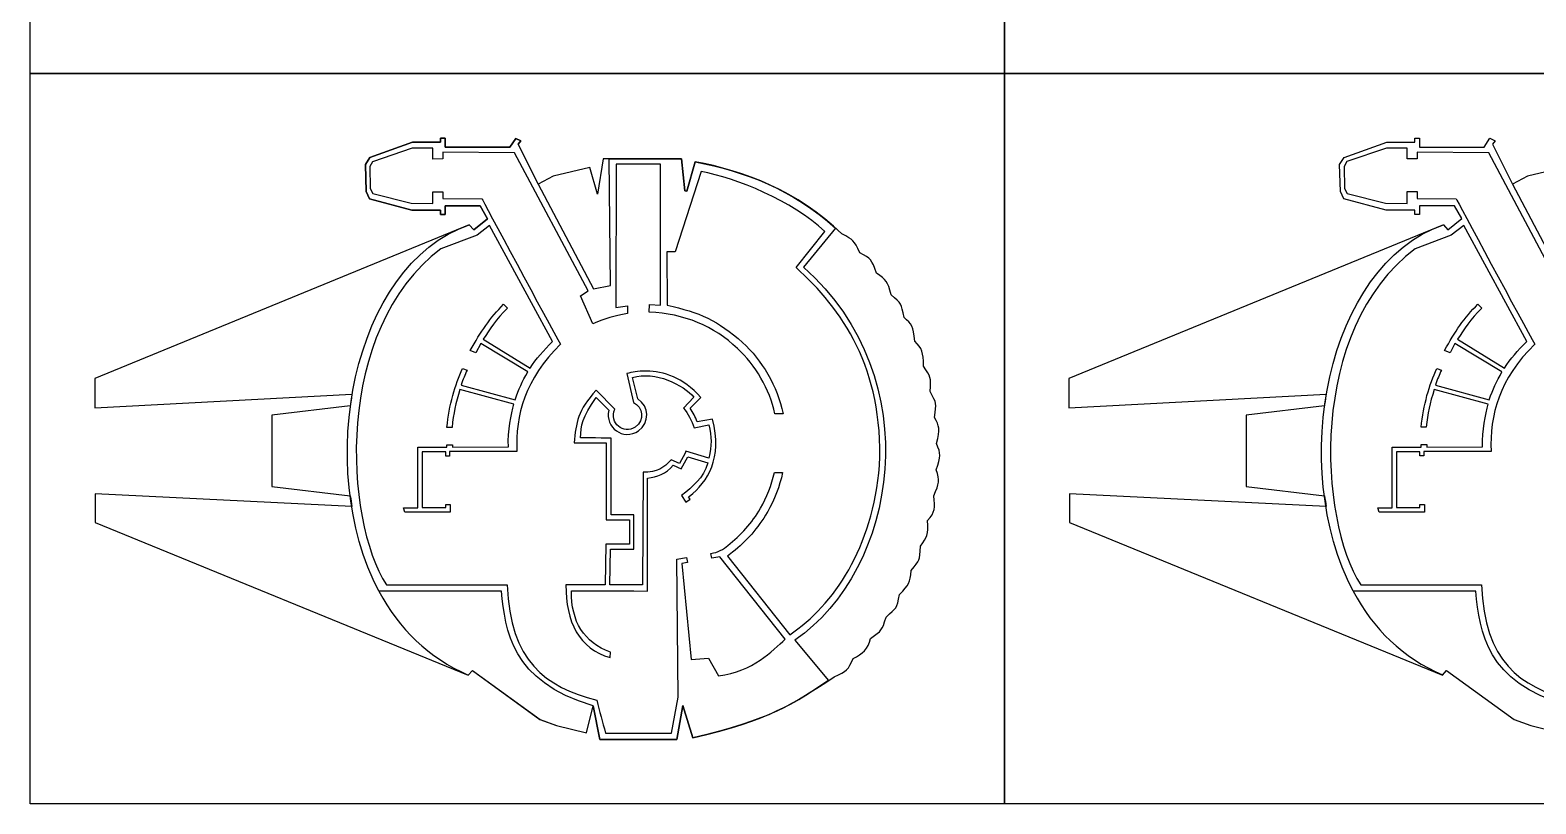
# Model space of a CAD drawing. Extents: x 150 to 1095, y 195 to 1062.
# Drawn here: x 150 to 768, y 195 to 513 of the extents above; entities that cross this region are included whole.
import ezdxf

# ---------------------------------------------------------------- set-up
doc = ezdxf.new("R2010")
doc.units = 0
doc.layers.add('Calque_1', color=7, linetype='CONTINUOUS')

msp = doc.modelspace()

# ---------------------------------------------------------------- linework, layer by layer
at = {"layer": 'Calque_1', "color": 1}
for p, q in [((149.91783, 494.78376), (149.91783, 794.68376)), ((549.86781, 794.68376), (549.86781, 494.78376)), ((549.86781, 494.78376), (549.86781, 794.68376)), ((549.86781, 494.78376), (149.91783, 494.78376)), ((149.91783, 494.78376), (549.86782, 494.78376)), ((149.91783, 194.88376), (149.91783, 494.78376)), ((949.8178, 494.78376), (549.86781, 494.78376)), ((549.86781, 494.78376), (949.8178, 494.78376)), ((549.86781, 194.88376), (549.86781, 494.78376)), ((549.86782, 494.78376), (549.86782, 194.88376)), ((289.3424, 460.26367), (306.95011, 466.64158)), ((306.72325, 464.17996), (290.4922, 458.5834)), ((315.26485, 464.18696), (306.72325, 464.17996)), ((306.95011, 466.64158), (318.44966, 466.64158)), ((315.2649, 459.67253), (315.26485, 464.18696)), ((318.44966, 466.64158), (318.44966, 468.25905)), ((318.44966, 468.25905), (320.33638, 468.25904)), ((320.33638, 468.25904), (320.33638, 464.57554)), ((320.33638, 464.57554), (346.8376, 464.57554)), ((346.8376, 464.57554), (349.2633, 468.16912)), ((349.2633, 468.16912), (351.32931, 467.18107)), ((351.32931, 467.18107), (350.32321, 465.79459)), ((350.32321, 465.79459), (358.45441, 449.40541)), ((689.29812, 460.28259), (706.90581, 466.66049)), ((706.67896, 464.19889), (690.44791, 458.60233)), ((715.22055, 464.20589), (706.67896, 464.19889)), ((706.90581, 466.66049), (718.40538, 466.66049)), ((715.22061, 459.69146), (715.22055, 464.20589)), ((718.40538, 466.66049), (718.40538, 468.27799)), ((718.40538, 468.27799), (720.2921, 468.27799)), ((720.2921, 468.27799), (720.2921, 464.59449)), ((720.2921, 464.59449), (746.79337, 464.59449)), ((746.79337, 464.59449), (749.21907, 468.18809)), ((749.21907, 468.18809), (751.28507, 467.19999)), ((751.28507, 467.19999), (750.27897, 465.81349)), ((750.27897, 465.81349), (758.41017, 449.42429)), ((287.54559, 457.47831), (289.3424, 460.26367)), ((287.90476, 446.32086), (287.54559, 457.47831)), ((290.4922, 458.5834), (289.40855, 456.59334)), ((319.32096, 459.69163), (315.2649, 459.67253)), ((348.80492, 462.22119), (319.30956, 462.44546)), ((319.30956, 462.44546), (319.32096, 459.69163)), ((378.95397, 405.5523), (348.80492, 462.22119)), ((388.11571, 407.75472), (387.64961, 459.82338)), ((387.64961, 459.82338), (417.27158, 459.80478)), ((390.453, 457.51347), (390.34449, 398.74497)), ((408.74388, 457.51347), (390.453, 457.51347)), ((408.65188, 399.70977), (408.74388, 457.51347)), ((417.27158, 459.80478), (418.66918, 446.59184)), ((419.56388, 446.48362), (422.86708, 458.55316)), ((687.5013, 457.49719), (689.29812, 460.28259)), ((687.86048, 446.33979), (687.5013, 457.49719)), ((690.44791, 458.60233), (689.36425, 456.61227)), ((719.27667, 459.71056), (715.22061, 459.69146)), ((748.76062, 462.24012), (719.26527, 462.46439)), ((719.26527, 462.46439), (719.27667, 459.71056)), ((778.90968, 405.57123), (748.76062, 462.24012)), ((289.40855, 456.59334), (289.56719, 447.53911)), ((425.3631, 454.51307), (414.67279, 421.5435)), ((689.36425, 456.61227), (689.5229, 447.55804)), ((764.62937, 452.58198), (758.40407, 449.40578)), ((779.62097, 456.26638), (764.62937, 452.58198)), ((289.25247, 443.28435), (287.90476, 446.32086)), ((289.56719, 447.53911), (290.62706, 445.5475)), ((290.62706, 445.5475), (306.33979, 441.50537)), ((315.2142, 441.35447), (315.2648, 446.272)), ((315.2648, 446.272), (319.32087, 446.272)), ((319.32087, 446.272), (319.32087, 443.49233)), ((358.45441, 449.40541), (381.20961, 406.40597)), ((418.66918, 446.59184), (419.56388, 446.48362)), ((689.20818, 443.30329), (687.86048, 446.33979)), ((689.5229, 447.55804), (690.58277, 445.56643)), ((690.58277, 445.56643), (706.2955, 441.5243)), ((715.16991, 441.3734), (715.22051, 446.29093)), ((715.22051, 446.29093), (719.27658, 446.29093)), ((719.27658, 446.29093), (719.27658, 443.51126)), ((758.41017, 449.42429), (781.16537, 406.42489)), ((306.59043, 438.70271), (289.25247, 443.28435)), ((306.33979, 441.50537), (315.2142, 441.35447)), ((319.32087, 443.49233), (335.41034, 443.37399)), ((334.70966, 440.40959), (320.33586, 440.40959)), ((320.33586, 440.40959), (320.33586, 438.97247)), ((320.33586, 438.97247), (320.33586, 436.90592)), ((337.72965, 435.17941), (334.70966, 440.40959)), ((706.54615, 438.72159), (689.20818, 443.30329)), ((706.2955, 441.5243), (715.16991, 441.3734)), ((719.27658, 443.51126), (735.36605, 443.39292)), ((734.66537, 440.42849), (720.29157, 440.42849)), ((720.29157, 440.42849), (720.29157, 438.99139)), ((720.29157, 438.99139), (720.29157, 436.92489)), ((737.68537, 435.19829), (734.66537, 440.42849)), ((318.44966, 438.70271), (306.59043, 438.70271)), ((318.44966, 436.90592), (318.44966, 438.70271)), ((320.33586, 436.90592), (318.44966, 436.90592)), ((332.01472, 430.61742), (337.72965, 435.17941)), ((718.40538, 438.72159), (706.54615, 438.72159)), ((718.40538, 436.92489), (718.40538, 438.72159)), ((720.29157, 436.92489), (718.40538, 436.92489)), ((730.08375, 432.70289), (731.97044, 430.63639)), ((731.97044, 430.63639), (737.68537, 435.19829)), ((333.3898, 428.41106), (318.5876, 422.85223)), ((330.12803, 432.68396), (332.01472, 430.61742)), ((338.56364, 432.43097), (333.3898, 428.41106)), ((364.3729, 384.796678), (338.56364, 432.43097)), ((464.35191, 415.08602), (476.12018, 429.89804)), ((480.52198, 431.30315), (467.38268, 415.29224)), ((730.07808, 432.68392), (576.36878, 369.61902)), ((733.3455, 428.42999), (718.54331, 422.87116)), ((738.51935, 432.4499), (733.3455, 428.42999)), ((764.32861, 384.8156), (738.51935, 432.4499)), ((414.67279, 421.5435), (411.31277, 421.5435)), ((411.31277, 421.5435), (411.40427, 399.60532)), ((375.84565, 403.52194), (378.95397, 405.5523)), ((380.91509, 391.965018), (375.84565, 403.52194)), ((381.20961, 406.40597), (388.11571, 407.75472)), ((344.28576, 400.06293), (345.87429, 398.41084)), ((390.34449, 398.74497), (395.16435, 399.43433)), ((395.16435, 399.43433), (395.13645, 396.274838)), ((404.06353, 396.779198), (404.15553, 399.98521)), ((404.15553, 399.98521), (408.65188, 399.70977)), ((744.24147, 400.08185), (745.83, 398.42976)), ((334.8848, 383.863918), (332.85185, 380.116348)), ((354.18747, 372.299768), (334.8848, 383.863918)), ((335.9643, 385.642628), (355.17141, 373.823188)), ((442.4029, 384.374208), (442.4029, 384.374208)), ((734.84051, 383.88284), (732.80755, 380.13527)), ((754.14318, 372.31869), (734.84051, 383.88284)), ((735.92001, 385.66155), (755.12712, 373.84211)), ((332.85185, 380.116348), (330.62821, 381.069258)), ((732.80755, 380.13527), (730.58392, 381.08818)), ((327.3886, 373.700198), (329.29444, 373.001538)), ((394.83391, 371.554789), (397.62406, 359.663469)), ((402.98984, 372.609639), (402.98982, 372.609639)), ((452.71803, 371.404458), (452.72103, 371.404988)), ((727.3443, 373.71912), (729.25015, 373.02046)), ((348.47724, 359.023058), (326.37212, 364.997368)), ((326.88062, 366.839638), (348.98677, 360.765588)), ((389.90336, 356.979579), (382.34629, 364.772039)), ((399.33057, 361.178409), (397.18516, 369.948029)), ((576.36878, 369.61902), (576.36878, 357.58102)), ((748.43295, 359.04198), (726.32783, 365.01629)), ((726.83633, 366.85856), (748.94248, 360.78451)), ((382.34629, 361.769009), (387.48652, 356.575349)), ((422.44995, 361.890209), (418.14531, 357.398329)), ((420.8414, 357.315749), (425.19522, 361.704449)), ((576.36878, 357.58102), (681.98804, 363.13992)), ((430.00445, 352.913779), (423.80583, 351.745978)), ((459.03178, 355.079938), (455.70483, 355.079938)), ((681.27254, 358.38952), (649.15392, 354.50862)), ((649.15392, 354.50862), (649.15392, 325.2041)), ((323.13254, 349.498058), (321.03653, 349.498058)), ((422.57028, 349.271018), (428.49918, 350.562598)), ((723.08824, 349.51698), (720.99224, 349.51698)), ((309.09411, 316.405508), (309.09411, 341.366768)), ((309.09411, 341.366768), (321.03653, 341.366768)), ((321.03653, 341.366768), (321.03653, 342.378598)), ((321.03653, 342.378598), (323.32322, 342.378598)), ((323.32322, 342.378598), (323.32322, 341.366768)), ((323.32322, 341.366768), (346.24791, 341.531108)), ((373.31783, 343.076618), (386.3439, 343.076618)), ((386.3439, 343.076618), (386.3439, 311.535238)), ((388.45548, 313.565828), (388.45548, 345.098368)), ((709.04982, 316.42443), (709.04982, 341.38569)), ((709.04982, 341.38569), (720.99224, 341.38569)), ((720.99224, 341.38569), (720.99224, 342.39752)), ((720.99224, 342.39752), (723.27893, 342.39752)), ((723.27893, 342.39752), (723.27893, 341.38569)), ((723.27893, 341.38569), (746.20362, 341.55003)), ((320.52493, 339.433558), (310.82216, 339.433558)), ((310.82216, 339.433558), (310.82216, 316.525398)), ((320.52493, 337.726688), (320.52493, 339.433558)), ((322.14188, 337.726688), (320.52493, 337.726688)), ((349.7211, 339.612878), (322.14188, 339.612878)), ((322.14188, 339.612878), (322.14188, 337.726688)), ((349.7211, 339.613408), (349.7211, 339.612878)), ((416.48808, 334.644118), (413.11001, 336.167918)), ((413.92402, 333.913578), (417.20288, 332.521268)), ((418.80286, 338.927828), (416.48808, 334.644118)), ((417.20288, 332.521268), (419.94282, 337.416978)), ((419.16853, 339.727528), (418.80286, 338.927828)), ((428.49918, 336.811228), (419.16853, 339.727528)), ((419.94282, 337.416978), (428.09881, 334.905508)), ((720.48064, 339.45248), (710.77787, 339.45248)), ((710.77787, 339.45248), (710.77787, 316.54432)), ((720.48064, 337.74561), (720.48064, 339.45248)), ((722.09759, 337.74561), (720.48064, 337.74561)), ((749.6768, 339.6318), (722.09759, 339.6318)), ((722.09759, 339.6318), (722.09759, 337.74561)), ((749.6768, 339.63233), (749.6768, 339.6318)), ((401.52203, 331.065248), (401.30529, 284.791298)), ((403.41286, 282.257928), (403.41286, 328.658248)), ((455.49397, 330.892998), (458.8209, 330.893528)), ((417.31102, 321.581518), (419.04474, 318.731218)), ((681.96877, 317.02677), (576.63828, 322.23951)), ((576.63828, 322.23951), (576.63828, 310.41708)), ((649.15392, 325.2041), (681.30623, 321.35462)), ((303.71461, 314.623188), (303.18647, 316.405508)), ((303.18647, 316.405508), (309.09411, 316.405508)), ((310.82216, 316.525398), (320.52493, 316.525398)), ((320.52493, 316.525398), (320.52493, 317.788888)), ((320.52493, 317.788888), (322.42094, 317.788888)), ((322.42094, 317.788888), (322.42094, 314.623188)), ((419.04474, 318.731218), (420.8414, 319.988918)), ((420.23368, 320.852088), (420.52697, 321.066818)), ((420.8414, 319.988918), (420.23368, 320.852088)), ((703.67031, 314.64211), (703.14218, 316.42443)), ((703.14218, 316.42443), (709.04982, 316.42443)), ((710.77787, 316.54432), (720.48064, 316.54432)), ((720.48064, 316.54432), (720.48064, 317.80781)), ((720.48064, 317.80781), (722.37665, 317.80781)), ((722.37665, 317.80781), (722.37665, 314.64211)), ((322.42094, 314.623188), (303.71461, 314.623188)), ((386.3439, 311.535238), (396.01744, 311.535238)), ((396.01744, 313.565828), (388.45548, 313.565828)), ((397.72612, 313.565828), (396.01744, 313.565828)), ((396.01744, 311.535238), (396.01744, 301.581678)), ((397.72612, 299.461358), (397.72612, 313.565828)), ((452.56443, 314.665578), (452.56443, 314.665048)), ((576.63828, 310.41708), (729.71886, 247.80132)), ((722.37665, 314.64211), (703.67031, 314.64211)), ((386.2992, 301.581678), (386.03988, 284.791188)), ((396.01744, 301.581678), (386.2992, 301.581678)), ((387.95446, 284.842718), (388.18576, 299.461358)), ((388.18576, 299.461358), (396.01744, 299.461358)), ((396.01744, 299.461358), (397.72612, 299.461358)), ((429.75496, 295.777308), (429.39376, 297.762718)), ((438.30493, 298.273518), (436.15365, 296.671028)), ((415.4282, 295.356658), (419.36025, 296.034138)), ((415.88604, 238.699138), (415.4282, 295.356658)), ((419.72146, 294.048728), (417.47147, 293.661158)), ((417.47147, 293.661158), (421.34153, 254.116288)), ((419.36025, 296.034138), (419.72146, 294.048728)), ((432.9987, 296.335928), (429.75496, 295.777308)), ((459.89008, 262.527658), (432.9987, 296.335928)), ((436.15365, 296.671028), (461.7464, 264.330368)), ((296.22248, 284.795908), (345.76415, 284.795908)), ((372.92587, 284.791038), (369.902, 284.785038)), ((386.03988, 284.791188), (372.92587, 284.791038)), ((389.36397, 284.842718), (387.95446, 284.842718)), ((397.80143, 284.791298), (389.36397, 284.842718)), ((401.30529, 284.791298), (397.80143, 284.791298)), ((696.17819, 284.814826), (745.71985, 284.814826)), ((372.12298, 282.325068), (372.8776, 282.325068)), ((372.8776, 282.325068), (389.3157, 282.325068)), ((389.3157, 282.325068), (397.75319, 282.325528)), ((397.75319, 282.325528), (403.41286, 282.257928)), ((463.89608, 262.121748), (477.62748, 245.528258)), ((388.05999, 254.992568), (388.11399, 257.170968)), ((421.34153, 254.116288), (428.37056, 254.775158)), ((428.37056, 254.775158), (432.51086, 247.417468)), ((329.76835, 247.801198), (331.47522, 249.687908)), ((331.47522, 249.687908), (359.2343, 229.564588)), ((729.71886, 247.80132), (731.42575, 249.68787)), ((729.72407, 247.82014), (731.43093, 249.70685)), ((731.43093, 249.70685), (759.19007, 229.58353)), ((378.27961, 223.994398), (381.06501, 235.134278)), ((383.84981, 221.389348), (381.06501, 235.134268)), ((413.25158, 223.926388), (415.88604, 238.699138)), ((417.80788, 235.314108), (415.38218, 221.389348)), ((422.03038, 222.018268), (417.80788, 235.314108)), ((359.2343, 229.564588), (366.06221, 227.048988)), ((759.19007, 229.58353), (766.01797, 227.06793)), ((366.06221, 227.048988), (378.27961, 223.994398)), ((386.11059, 223.926388), (413.25158, 223.926388)), ((766.01797, 227.06793), (778.23537, 224.01334)), ((415.38218, 221.389348), (383.84981, 221.389348)), ((549.86782, 194.88376), (149.91783, 194.88376)), ((949.8178, 194.88376), (549.86781, 194.88376))]:
    msp.add_line(p, q, dxfattribs=at)
at = {"layer": 'Calque_1', "color": 3}
for p, q in [((306.95051, 466.642), (289.34265, 460.26364)), ((318.44991, 466.642), (306.95051, 466.642)), ((320.33587, 468.25905), (318.44966, 468.25905)), ((318.44966, 468.25905), (318.44991, 466.642)), ((320.33587, 464.57576), (320.33587, 468.25905)), ((346.83742, 464.57576), (320.33587, 464.57576)), ((349.26302, 468.16921), (346.83742, 464.57576)), ((351.32922, 467.18101), (349.26302, 468.16921)), ((350.32312, 465.79495), (351.32922, 467.18101)), ((358.45412, 449.40585), (350.32312, 465.79495)), ((289.34265, 460.26364), (287.54593, 457.47871)), ((287.54593, 457.47871), (287.90527, 446.32107)), ((385.13412, 459.82374), (382.84722, 445.21328)), ((417.27699, 459.82374), (385.13412, 459.82374)), ((418.67459, 446.6108), (417.27699, 459.82374)), ((422.86709, 458.55326), (419.56389, 446.48376)), ((364.67942, 452.58203), (358.45412, 449.40585)), ((379.67102, 456.2664), (364.67942, 452.58203)), ((382.84722, 445.21328), (379.67102, 456.2664)), ((287.90527, 446.32107), (289.25281, 443.28461)), ((419.56389, 446.48376), (418.67459, 446.6108)), ((289.25281, 443.28461), (306.59117, 438.70297)), ((320.33594, 438.97248), (320.33594, 440.40985)), ((320.33594, 440.40985), (334.70972, 440.40985)), ((320.33597, 436.90624), (320.33594, 438.97248)), ((334.70972, 440.40985), (337.72951, 435.17939)), ((306.59117, 438.70297), (318.44991, 438.70297)), ((318.44991, 438.70297), (318.44938, 436.90624)), ((318.44938, 436.90624), (320.33597, 436.90624)), ((337.72951, 435.17939), (332.01464, 430.61773)), ((330.12808, 432.68394), (176.41879, 369.61904)), ((332.01464, 430.61773), (330.12808, 432.68394)), ((176.41879, 369.61904), (176.41879, 357.58103)), ((176.41879, 357.58103), (282.03805, 363.13993)), ((281.32255, 358.38954), (249.20393, 354.50863)), ((249.20393, 354.50863), (249.20393, 325.2041)), ((282.01878, 317.02677), (176.68829, 322.23951)), ((176.68829, 322.23951), (176.68829, 310.41708)), ((249.20393, 325.2041), (281.35624, 321.35462)), ((176.68829, 310.41708), (329.76886, 247.80132)), ((329.76886, 247.80132), (331.47575, 249.68787)), ((331.47575, 249.68787), (359.23512, 229.56458)), ((378.28032, 223.99476), (381.06522, 235.13441)), ((381.06522, 235.13441), (383.85012, 221.3895)), ((415.38259, 221.3895), (417.80819, 235.31411)), ((417.80819, 235.31411), (422.03039, 222.01835)), ((359.23512, 229.56458), (366.06262, 227.04918)), ((366.06262, 227.04918), (378.28032, 223.99476)), ((383.85012, 221.3895), (415.38259, 221.3895))]:
    msp.add_line(p, q, dxfattribs=at)
at = {"layer": 'Calque_1', "color": 1}
for points in [[(422.86708, 458.55316), (443.61968, 454.55783), (462.85368, 447.16442), (480.52198, 431.30315)], [(476.12018, 429.89804), (463.01034, 442.48896), (439.66274, 451.97824), (425.3631, 454.51307)], [(335.41034, 443.37399), (335.41034, 443.37399), (363.06001, 391.784168), (367.63577, 383.599348)], [(735.36605, 443.39292), (735.36605, 443.39292), (763.01572, 391.80309), (767.59148, 383.61827)], [(693.0648, 282.20717), (666.34189, 333.2006), (681.93352, 415.91439), (730.08375, 432.70289)], [(293.10909, 282.188248), (266.38617, 333.181668), (281.9778, 415.89543), (330.12803, 432.68396)], [(318.5876, 422.85223), (274.27466, 389.449748), (278.94, 311.538588), (296.22248, 284.795908)], [(718.54331, 422.87116), (674.23036, 389.46867), (678.89571, 311.557506), (696.17819, 284.814826)], [(467.38268, 415.29224), (519.05668, 369.552478), (505.93268, 290.872598), (463.89608, 262.121748)], [(498.57929, 333.863078), (500.43724, 373.709758), (483.06208, 398.2423), (464.35191, 415.08602)], [(330.62821, 381.069258), (334.83098, 388.685318), (338.70673, 394.474988), (344.28576, 400.06293)], [(345.87429, 398.41084), (341.24901, 393.996858), (338.62704, 389.738538), (335.9643, 385.642628)], [(395.13645, 396.274838), (389.34295, 395.135648), (386.38607, 394.434348), (380.91509, 391.965018)], [(440.27012, 381.923258), (430.71644, 390.958138), (418.37048, 396.280198), (404.06353, 396.779198)], [(411.40427, 399.60532), (424.72569, 396.798138), (432.21808, 393.312038), (442.4029, 384.374208)], [(730.58392, 381.08818), (734.78669, 388.70424), (738.66244, 394.49391), (744.24147, 400.08185)], [(745.83, 398.42976), (741.20471, 394.01578), (738.58275, 389.75746), (735.92001, 385.66155)], [(367.63577, 383.599348), (353.08321, 369.506178), (349.10491, 354.444168), (349.7211, 339.613408)], [(355.17141, 373.823188), (357.6677, 377.742018), (360.66236, 380.923198), (364.3729, 384.796678)], [(442.4029, 384.374208), (446.40203, 380.628938), (449.89098, 376.277278), (452.71803, 371.404458)], [(767.59148, 383.61827), (753.03892, 369.5251), (749.06062, 354.46309), (749.6768, 339.63233)], [(755.12712, 373.84211), (757.62341, 377.76094), (760.61807, 380.94212), (764.32861, 384.8156)], [(449.93104, 369.740538), (447.28206, 374.314028), (444.0144, 378.401308), (440.27012, 381.923258)], [(321.03653, 349.498058), (321.86269, 358.694258), (324.40994, 366.946418), (327.3886, 373.700198)], [(329.29444, 373.001538), (328.48982, 370.947608), (327.62169, 369.338238), (326.88062, 366.839638)], [(348.98677, 360.765588), (350.46447, 365.280628), (351.96233, 368.268768), (354.18747, 372.299768)], [(402.32608, 372.606639), (399.57198, 372.564139), (397.02789, 372.139159), (394.83391, 371.554789)], [(397.18516, 369.948029), (406.659, 372.824119), (418.02306, 366.928989), (422.44995, 361.890209)], [(402.98982, 372.609639), (402.76728, 372.611639), (402.54603, 372.610139), (402.32608, 372.606639)], [(425.19522, 361.704449), (418.00369, 370.055409), (409.88883, 372.560049), (402.98984, 372.609639)], [(452.72103, 371.404988), (452.73613, 371.378588), (452.75133, 371.351888), (452.76653, 371.325388)], [(452.76653, 371.325388), (452.76653, 371.324388), (452.76679, 371.324388), (452.76653, 371.323388)], [(452.76653, 371.323388), (455.71938, 366.187598), (457.80679, 360.705398), (459.03178, 355.079938)], [(720.99224, 349.51698), (721.8184, 358.71318), (724.36565, 366.96534), (727.3443, 373.71912)], [(729.25015, 373.02046), (728.44553, 370.96653), (727.5774, 369.35716), (726.83633, 366.85856)], [(748.94248, 360.78451), (750.42018, 365.29955), (751.91804, 368.28769), (754.14318, 372.31869)], [(326.37212, 364.997368), (324.55628, 359.399068), (323.71626, 355.216898), (323.13254, 349.498058)], [(382.34629, 364.772039), (374.68345, 356.456799), (373.96429, 351.452788), (373.31783, 343.076618)], [(455.70483, 355.079938), (454.52921, 360.155018), (452.60494, 365.098128), (449.93104, 369.740538)], [(726.32783, 365.01629), (724.51199, 359.41799), (723.67197, 355.23582), (723.08824, 349.51698)], [(346.24791, 341.531108), (345.92697, 348.186878), (347.43917, 354.854918), (348.47724, 359.023058)], [(375.81981, 345.176968), (376.2295, 350.289848), (376.28181, 353.555699), (382.34629, 361.769009)], [(397.62406, 359.663469), (401.38844, 357.904209), (402.42913, 352.451208), (398.36451, 349.590988)], [(399.71888, 348.038488), (404.21682, 351.402928), (404.18575, 358.111129), (399.33057, 361.178409)], [(681.98804, 363.13992), (681.65254, 361.12222), (681.27254, 358.38952), (681.27254, 358.38952)], [(746.20362, 341.55003), (745.88268, 348.2058), (747.39488, 354.87384), (748.43295, 359.04198)], [(387.48652, 356.575349), (385.79602, 349.408668), (393.33614, 343.857528), (399.71888, 348.038488)], [(398.36451, 349.590988), (393.47945, 346.493718), (387.48517, 351.209298), (389.90336, 356.979579)], [(418.14531, 357.398329), (420.00264, 355.052179), (421.426, 352.398528), (422.57028, 349.271018)], [(420.52697, 321.066818), (428.20433, 327.436578), (434.21811, 336.618178), (430.00445, 352.913779)], [(423.80583, 351.745978), (422.96022, 353.701449), (422.21891, 355.655019), (420.8414, 357.315749)], [(428.49918, 350.562598), (429.68617, 345.439868), (429.84561, 342.269258), (428.49918, 336.811228)], [(388.45548, 345.098368), (388.45548, 345.098368), (375.5899, 345.155068), (375.81981, 345.176968)], [(413.11001, 336.167918), (410.12925, 332.961368), (407.31604, 331.020848), (401.52203, 331.065248)], [(403.41286, 328.658248), (407.20509, 329.083588), (411.02791, 330.325708), (413.92402, 333.913578)], [(428.09881, 334.905508), (426.26627, 328.509628), (421.97467, 325.223928), (417.31102, 321.581518)], [(461.7464, 264.330368), (479.97556, 276.599128), (495.81206, 300.019718), (498.57929, 333.863078)], [(449.72944, 316.248408), (452.39864, 320.886248), (454.31973, 325.823828), (455.49397, 330.892998)], [(458.8209, 330.893528), (457.59712, 325.273798), (455.51271, 319.796958), (452.56443, 314.665578)], [(436.3029, 301.011098), (441.62655, 305.172048), (446.23594, 310.211818), (449.72944, 316.248408)], [(681.30623, 321.35462), (681.51586, 319.77725), (681.74792, 318.46939), (681.96877, 317.02677)], [(452.51803, 314.584148), (448.80772, 308.184408), (443.9555, 302.682638), (438.30493, 298.273518)], [(452.52203, 314.592148), (452.52203, 314.589148), (452.51903, 314.587148), (452.51803, 314.584148)], [(452.56443, 314.665048), (452.55043, 314.640648), (452.53623, 314.616648), (452.52203, 314.592148)], [(429.39376, 297.762718), (432.07689, 297.993058), (434.67156, 299.523828), (436.3029, 301.011098)], [(345.76415, 284.795908), (346.91456, 253.331958), (361.47484, 242.943928), (382.50411, 237.455278)], [(369.902, 284.785038), (369.8295, 269.774178), (375.23454, 258.513668), (388.05999, 254.992568)], [(745.71985, 284.814826), (746.87026, 253.350876), (761.43055, 242.962846), (782.45982, 237.474196)], [(343.38796, 282.200848), (326.75114, 282.200848), (309.74588, 282.144148), (293.10909, 282.188248)], [(293.10909, 282.188248), (301.27815, 266.724428), (313.50481, 254.886138), (329.76835, 247.801198)], [(381.06501, 235.134278), (346.9998, 245.365328), (345.20144, 266.045698), (343.38796, 282.200848)], [(388.11399, 257.170968), (377.28709, 261.240418), (372.02654, 269.560588), (372.12298, 282.325068)], [(743.34367, 282.21977), (726.70679, 282.21977), (709.7016, 282.16307), (693.0648, 282.20717)], [(693.0648, 282.20719), (701.23387, 266.74337), (713.46053, 254.90508), (729.72407, 247.82014)], [(781.02077, 235.15322), (747.47727, 245.16946), (745.21857, 265.20537), (743.34367, 282.21977)], [(432.51086, 247.417468), (446.7994, 249.281158), (454.54409, 257.627618), (459.89008, 262.527658)], [(477.62748, 245.528258), (462.86258, 235.653908), (453.92178, 229.554178), (422.03038, 222.018268)], [(382.50411, 237.455278), (383.56803, 232.743548), (384.9986, 228.626868), (386.11059, 223.926388)]]:
    msp.add_open_spline(points, degree=3, dxfattribs=at)
at = {"layer": 'Calque_1', "color": 3}
for points in [[(483.09829, 428.96488), (465.21509, 446.49963), (442.83079, 454.96355), (422.86709, 458.55326)], [(490.59899, 421.21712), (487.89409, 426.5849), (488.08329, 426.26867), (483.09829, 428.96488)], [(497.39549, 412.84898), (495.29049, 418.53537), (495.11299, 418.69544), (490.59899, 421.21712)], [(503.42549, 403.96384), (501.83549, 409.4303), (501.54329, 410.11344), (497.39549, 412.84898)], [(508.67799, 394.58435), (507.48899, 400.53894), (507.63489, 400.05257), (503.42549, 403.96384)], [(513.08449, 384.83772), (512.45879, 391.27785), (511.81929, 391.77615), (508.67799, 394.58435)], [(516.68659, 374.67687), (516.59359, 380.39748), (516.18929, 381.84683), (513.08449, 384.83772)], [(519.37619, 364.24551), (519.80619, 370.49309), (519.72759, 369.87866), (516.68659, 374.67687)], [(282.03805, 363.13993), (281.70255, 361.12226), (281.32255, 358.38954), (281.32255, 358.38954)], [(521.15919, 353.61355), (522.00629, 359.71807), (522.16959, 359.01691), (519.37619, 364.24551)], [(522.00619, 342.87778), (523.59989, 348.9429), (523.16809, 349.84398), (521.15919, 353.61355)], [(521.91719, 332.10571), (523.82399, 337.65528), (523.84569, 338.62981), (522.00619, 342.87778)], [(520.84769, 321.33772), (523.22719, 326.72855), (523.31169, 327.38111), (521.91719, 332.10571)], [(281.35624, 321.35462), (281.56586, 319.77725), (281.79793, 318.46939), (282.01878, 317.02677)], [(518.33829, 311.19967), (521.55479, 314.63906), (521.41259, 316.4887), (520.84769, 321.33772)], [(515.39099, 300.75785), (518.30849, 304.51807), (518.61299, 305.2375), (518.33829, 311.19967)], [(511.57459, 290.65435), (515.21989, 295.3421), (515.16379, 294.35475), (515.39099, 300.75785)], [(506.86549, 280.88616), (510.74829, 284.92285), (511.18679, 285.62773), (511.57459, 290.65435)], [(501.30789, 271.56773), (505.68899, 275.58248), (505.67289, 274.7871), (506.86549, 280.88616)], [(494.95419, 262.78075), (499.63319, 266.46554), (499.49449, 265.55305), (501.30789, 271.56773)], [(487.81649, 254.57434), (491.53189, 256.4708), (494.12539, 258.45103), (494.95419, 262.78075)], [(480.01419, 247.05468), (485.18879, 249.2369), (485.76879, 250.04458), (487.81649, 254.57434)], [(422.03039, 222.01835), (453.95249, 229.37014), (463.10059, 235.92484), (480.01419, 247.05468)]]:
    msp.add_open_spline(points, degree=3, dxfattribs=at)

doc.saveas('drawing.dxf')
